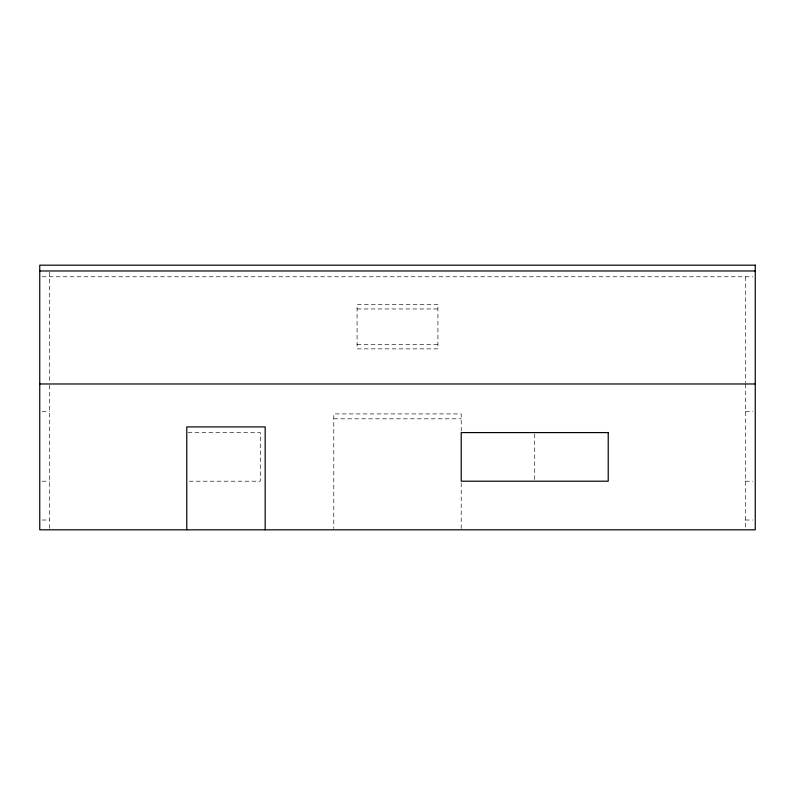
<?xml version="1.0" encoding="UTF-8"?>
<svg xmlns="http://www.w3.org/2000/svg" width="795" height="795" viewBox="0 0 795 795"><rect width="100%" height="100%" fill="white"/><g stroke="black" fill="none" stroke-linecap="round" stroke-linejoin="round"><path stroke-width="0.6" stroke-dasharray="3.98 2.98" d="M42.205 276.769L752.795 276.769M357.074 308.957L437.926 308.957M357.074 344.563L437.926 344.563M42.205 411.323L49.548 411.323M745.452 411.323L752.795 411.323M333.791 418.816L461.209 418.816M187.998 432.589L260.283 432.589L260.283 481.204L187.998 481.204M42.205 481.204L49.548 481.204M745.452 481.204L752.795 481.204M42.205 520.019L49.548 520.019M745.452 520.019L752.795 520.019M745.452 276.769L745.452 382.743M745.452 383.975L745.452 528.596M534.717 433.802L534.717 481.204M461.209 431.148L461.209 413.917L333.791 413.917L333.791 528.586M461.209 482.953L461.209 528.586M49.548 272.138L49.548 382.743M49.548 385.207L49.548 529.818M437.926 304.664L357.074 304.664L357.074 348.866L437.926 348.866L437.926 304.664"/><path stroke-width="1.19" d="M39.75 270.976L755.25 270.976M39.75 383.975L755.25 383.975M265.182 529.818L265.182 426.905L186.775 426.905L186.775 529.818M755.25 265.182L39.75 265.182L39.75 529.818L755.25 529.818L755.25 265.182M608.225 432.589L461.209 432.589L461.209 481.204L608.225 481.204L608.225 432.589"/></g></svg>
